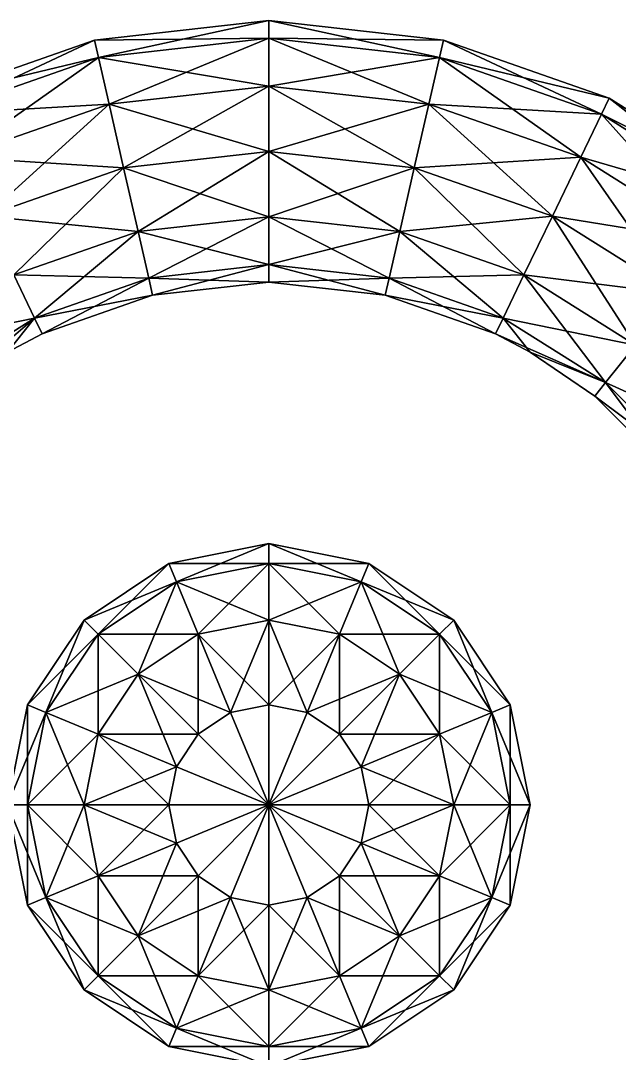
# Model space of a CAD drawing. Header units: inches. Extents: x -3 to 3, y -3 to 3.
# Drawn here: x -0.95 to 1.341, y -0.95 to 3 of the extents above; entities that cross this region are included whole.
import ezdxf

# ---------------------------------------------------------------- set-up
doc = ezdxf.new("R2010")
doc.units = ezdxf.units.IN
doc.header["$MEASUREMENT"] = 0
for name, color, linetype in [('eldc1', 250, 'Continuous'), ('eldc2', 250, 'Continuous'), ('elrf', 1, 'Continuous')]:
    doc.layers.add(name, color=color, linetype=linetype)

msp = doc.modelspace()

# ---------------------------------------------------------------- linework, layer by layer
at = {"layer": 'eldc1'}
for points in [[(0, 1, 2), (-0.3827, 0.9239, 2), (-0.3536, 0.8536, 2.3827)], [(0, 0.9239, 1.6173), (-0.3827, 0.9239, 2), (0, 1, 2)], [(0, 0.9239, 2.3827), (0, 1, 2), (-0.3536, 0.8536, 2.3827)], [(0.3827, 0.9239, 2), (0, 1, 2), (0, 0.9239, 2.3827)], [(0.3536, 0.8536, 1.6173), (0, 1, 2), (0.3827, 0.9239, 2)], [(0.3536, 0.8536, 1.6173), (0, 0.9239, 1.6173), (0, 1, 2)], [(-0.3827, 0.9239, 2), (-0.7071, 0.7071, 2), (-0.6533, 0.6533, 2.3827)], [(-0.3827, 0.9239, 2), (-0.3536, 0.8536, 1.6173), (-0.7071, 0.7071, 2)], [(-0.3827, 0.9239, 2), (-0.6533, 0.6533, 2.3827), (-0.3536, 0.8536, 2.3827)], [(0, 0.9239, 1.6173), (-0.3536, 0.8536, 1.6173), (-0.3827, 0.9239, 2)], [(-0.2706, 0.6533, 2.7071), (0, 0.9239, 2.3827), (-0.3536, 0.8536, 2.3827)], [(0, 0.9239, 1.6173), (0, 0.7071, 1.2929), (-0.3536, 0.8536, 1.6173)], [(-0.2706, 0.6533, 2.7071), (0, 0.7071, 2.7071), (0, 0.9239, 2.3827)], [(0.2706, 0.6533, 1.2929), (0, 0.7071, 1.2929), (0, 0.9239, 1.6173)], [(0.3536, 0.8536, 2.3827), (0, 0.9239, 2.3827), (0, 0.7071, 2.7071)], [(0.3536, 0.8536, 2.3827), (0.3827, 0.9239, 2), (0, 0.9239, 2.3827)], [(0.3536, 0.8536, 1.6173), (0.2706, 0.6533, 1.2929), (0, 0.9239, 1.6173)], [(0.7071, 0.7071, 2), (0.3827, 0.9239, 2), (0.3536, 0.8536, 2.3827)], [(0.6533, 0.6533, 1.6173), (0.3536, 0.8536, 1.6173), (0.3827, 0.9239, 2)], [(0.6533, 0.6533, 1.6173), (0.3827, 0.9239, 2), (0.7071, 0.7071, 2)], [(-0.3536, 0.8536, 1.6173), (-0.6533, 0.6533, 1.6173), (-0.7071, 0.7071, 2)], [(-0.3536, 0.8536, 1.6173), (-0.2706, 0.6533, 1.2929), (-0.6533, 0.6533, 1.6173)], [(-0.5, 0.5, 2.7071), (-0.3536, 0.8536, 2.3827), (-0.6533, 0.6533, 2.3827)], [(-0.2706, 0.6533, 2.7071), (-0.3536, 0.8536, 2.3827), (-0.5, 0.5, 2.7071)], [(0, 0.7071, 1.2929), (-0.2706, 0.6533, 1.2929), (-0.3536, 0.8536, 1.6173)], [(0.2706, 0.6533, 2.7071), (0.3536, 0.8536, 2.3827), (0, 0.7071, 2.7071)], [(0.5, 0.5, 1.2929), (0.2706, 0.6533, 1.2929), (0.3536, 0.8536, 1.6173)], [(0.2706, 0.6533, 2.7071), (0.6533, 0.6533, 2.3827), (0.3536, 0.8536, 2.3827)], [(0.6533, 0.6533, 2.3827), (0.7071, 0.7071, 2), (0.3536, 0.8536, 2.3827)], [(0.6533, 0.6533, 1.6173), (0.5, 0.5, 1.2929), (0.3536, 0.8536, 1.6173)], [(-0.9239, 0.3827, 2), (-0.7071, 0.7071, 2), (-0.6533, 0.6533, 1.6173)], [(-0.8536, 0.3536, 2.3827), (-0.7071, 0.7071, 2), (-0.9239, 0.3827, 2)], [(-0.8536, 0.3536, 2.3827), (-0.6533, 0.6533, 2.3827), (-0.7071, 0.7071, 2)], [(0, 0.3827, 1.0761), (-0.2706, 0.6533, 1.2929), (0, 0.7071, 1.2929)], [(-0.1464, 0.3536, 2.9239), (0, 0.7071, 2.7071), (-0.2706, 0.6533, 2.7071)], [(-0.1464, 0.3536, 2.9239), (0, 0.3827, 2.9239), (0, 0.7071, 2.7071)], [(0.2706, 0.6533, 2.7071), (0, 0.7071, 2.7071), (0, 0.3827, 2.9239)], [(0.1464, 0.3536, 1.0761), (0, 0.7071, 1.2929), (0.2706, 0.6533, 1.2929)], [(0.1464, 0.3536, 1.0761), (0, 0.3827, 1.0761), (0, 0.7071, 1.2929)], [(0.9239, 0.3827, 2), (0.7071, 0.7071, 2), (0.6533, 0.6533, 2.3827)], [(0.8536, 0.3536, 1.6173), (0.6533, 0.6533, 1.6173), (0.7071, 0.7071, 2)], [(0.8536, 0.3536, 1.6173), (0.7071, 0.7071, 2), (0.9239, 0.3827, 2)], [(-0.8536, 0.3536, 1.6173), (-0.9239, 0.3827, 2), (-0.6533, 0.6533, 1.6173)], [(-0.8536, 0.3536, 1.6173), (-0.6533, 0.6533, 1.6173), (-0.5, 0.5, 1.2929)], [(-0.8536, 0.3536, 2.3827), (-0.6533, 0.2706, 2.7071), (-0.6533, 0.6533, 2.3827)], [(-0.5, 0.5, 2.7071), (-0.6533, 0.6533, 2.3827), (-0.6533, 0.2706, 2.7071)], [(-0.5, 0.5, 1.2929), (-0.6533, 0.6533, 1.6173), (-0.2706, 0.6533, 1.2929)], [(-0.2706, 0.6533, 2.7071), (-0.5, 0.5, 2.7071), (-0.2706, 0.2706, 2.9239)], [(-0.1464, 0.3536, 1.0761), (-0.5, 0.5, 1.2929), (-0.2706, 0.6533, 1.2929)], [(-0.1464, 0.3536, 2.9239), (-0.2706, 0.6533, 2.7071), (-0.2706, 0.2706, 2.9239)], [(-0.1464, 0.3536, 1.0761), (-0.2706, 0.6533, 1.2929), (0, 0.3827, 1.0761)], [(0.1464, 0.3536, 2.9239), (0.2706, 0.6533, 2.7071), (0, 0.3827, 2.9239)], [(0.1464, 0.3536, 2.9239), (0.5, 0.5, 2.7071), (0.2706, 0.6533, 2.7071)], [(0.1464, 0.3536, 1.0761), (0.2706, 0.6533, 1.2929), (0.2706, 0.2706, 1.0761)], [(0.2706, 0.6533, 2.7071), (0.5, 0.5, 2.7071), (0.6533, 0.6533, 2.3827)], [(0.2706, 0.2706, 1.0761), (0.2706, 0.6533, 1.2929), (0.5, 0.5, 1.2929)], [(0.6533, 0.2706, 1.2929), (0.5, 0.5, 1.2929), (0.6533, 0.6533, 1.6173)], [(0.8536, 0.3536, 2.3827), (0.6533, 0.6533, 2.3827), (0.5, 0.5, 2.7071)], [(0.8536, 0.3536, 2.3827), (0.9239, 0.3827, 2), (0.6533, 0.6533, 2.3827)], [(0.8536, 0.3536, 1.6173), (0.6533, 0.2706, 1.2929), (0.6533, 0.6533, 1.6173)], [(-0.8536, 0.3536, 1.6173), (-0.5, 0.5, 1.2929), (-0.6533, 0.2706, 1.2929)], [(-0.2706, 0.2706, 1.0761), (-0.6533, 0.2706, 1.2929), (-0.5, 0.5, 1.2929)], [(-0.3536, 0.1464, 2.9239), (-0.5, 0.5, 2.7071), (-0.6533, 0.2706, 2.7071)], [(-0.3536, 0.1464, 2.9239), (-0.2706, 0.2706, 2.9239), (-0.5, 0.5, 2.7071)], [(-0.1464, 0.3536, 1.0761), (-0.2706, 0.2706, 1.0761), (-0.5, 0.5, 1.2929)], [(0.1464, 0.3536, 2.9239), (0.2706, 0.2706, 2.9239), (0.5, 0.5, 2.7071)], [(0.2706, 0.2706, 2.9239), (0.6533, 0.2706, 2.7071), (0.5, 0.5, 2.7071)], [(0.3536, 0.1464, 1.0761), (0.2706, 0.2706, 1.0761), (0.5, 0.5, 1.2929)], [(0.3536, 0.1464, 1.0761), (0.5, 0.5, 1.2929), (0.6533, 0.2706, 1.2929)], [(0.8536, 0.3536, 2.3827), (0.5, 0.5, 2.7071), (0.6533, 0.2706, 2.7071)], [(-1, 0, 2), (-0.9239, 0.3827, 2), (-0.8536, 0.3536, 1.6173)], [(-0.9239, 0, 2.3827), (-0.9239, 0.3827, 2), (-1, 0, 2)], [(-0.9239, 0, 2.3827), (-0.8536, 0.3536, 2.3827), (-0.9239, 0.3827, 2)], [(-0.1464, 0.3536, 2.9239), (0, 0, 3), (0, 0.3827, 2.9239)], [(-0.1464, 0.3536, 1.0761), (0, 0.3827, 1.0761), (0, 0, 1)], [(0.1464, 0.3536, 2.9239), (0, 0.3827, 2.9239), (0, 0, 3)], [(0.1464, 0.3536, 1.0761), (0, 0, 1), (0, 0.3827, 1.0761)], [(1, 0, 2), (0.9239, 0.3827, 2), (0.8536, 0.3536, 2.3827)], [(0.9239, 0, 1.6173), (0.8536, 0.3536, 1.6173), (0.9239, 0.3827, 2)], [(0.9239, 0, 1.6173), (0.9239, 0.3827, 2), (1, 0, 2)], [(-0.9239, 0, 1.6173), (-1, 0, 2), (-0.8536, 0.3536, 1.6173)], [(-0.9239, 0, 1.6173), (-0.8536, 0.3536, 1.6173), (-0.6533, 0.2706, 1.2929)], [(-0.9239, 0, 2.3827), (-0.7071, 0, 2.7071), (-0.8536, 0.3536, 2.3827)], [(-0.7071, 0, 2.7071), (-0.6533, 0.2706, 2.7071), (-0.8536, 0.3536, 2.3827)], [(-0.1464, 0.3536, 2.9239), (-0.2706, 0.2706, 2.9239), (0, 0, 3)], [(-0.1464, 0.3536, 1.0761), (0, 0, 1), (-0.2706, 0.2706, 1.0761)], [(0.1464, 0.3536, 2.9239), (0, 0, 3), (0.2706, 0.2706, 2.9239)], [(0.1464, 0.3536, 1.0761), (0.2706, 0.2706, 1.0761), (0, 0, 1)], [(0.7071, 0, 1.2929), (0.6533, 0.2706, 1.2929), (0.8536, 0.3536, 1.6173)], [(0.9239, 0, 2.3827), (0.8536, 0.3536, 2.3827), (0.6533, 0.2706, 2.7071)], [(0.9239, 0, 1.6173), (0.7071, 0, 1.2929), (0.8536, 0.3536, 1.6173)], [(0.9239, 0, 2.3827), (1, 0, 2), (0.8536, 0.3536, 2.3827)], [(-0.9239, 0, 1.6173), (-0.6533, 0.2706, 1.2929), (-0.7071, 0, 1.2929)], [(-0.3827, 0, 2.9239), (-0.6533, 0.2706, 2.7071), (-0.7071, 0, 2.7071)], [(-0.3536, 0.1464, 1.0761), (-0.7071, 0, 1.2929), (-0.6533, 0.2706, 1.2929)], [(-0.3536, 0.1464, 2.9239), (-0.6533, 0.2706, 2.7071), (-0.3827, 0, 2.9239)], [(-0.3536, 0.1464, 1.0761), (-0.6533, 0.2706, 1.2929), (-0.2706, 0.2706, 1.0761)], [(-0.3536, 0.1464, 2.9239), (0, 0, 3), (-0.2706, 0.2706, 2.9239)], [(-0.3536, 0.1464, 1.0761), (-0.2706, 0.2706, 1.0761), (0, 0, 1)], [(0.3536, 0.1464, 2.9239), (0.2706, 0.2706, 2.9239), (0, 0, 3)], [(0.3536, 0.1464, 1.0761), (0, 0, 1), (0.2706, 0.2706, 1.0761)], [(0.3536, 0.1464, 2.9239), (0.6533, 0.2706, 2.7071), (0.2706, 0.2706, 2.9239)], [(0.3536, 0.1464, 2.9239), (0.7071, 0, 2.7071), (0.6533, 0.2706, 2.7071)], [(0.3536, 0.1464, 1.0761), (0.6533, 0.2706, 1.2929), (0.3827, 0, 1.0761)], [(0.3827, 0, 1.0761), (0.6533, 0.2706, 1.2929), (0.7071, 0, 1.2929)], [(0.9239, 0, 2.3827), (0.6533, 0.2706, 2.7071), (0.7071, 0, 2.7071)], [(-0.3536, 0.1464, 1.0761), (-0.3827, 0, 1.0761), (-0.7071, 0, 1.2929)], [(-0.3536, 0.1464, 2.9239), (-0.3827, 0, 2.9239), (0, 0, 3)], [(-0.3536, 0.1464, 1.0761), (0, 0, 1), (-0.3827, 0, 1.0761)], [(0.3536, 0.1464, 2.9239), (0, 0, 3), (0.3827, 0, 2.9239)], [(0.3536, 0.1464, 1.0761), (0.3827, 0, 1.0761), (0, 0, 1)], [(0.3536, 0.1464, 2.9239), (0.3827, 0, 2.9239), (0.7071, 0, 2.7071)], [(-0.6533, -0.2706, 1.2929), (-0.7071, 0, 1.2929), (-0.3827, 0, 1.0761)], [(-0.3536, -0.1464, 2.9239), (-0.3827, 0, 2.9239), (-0.7071, 0, 2.7071)], [(-0.3536, -0.1464, 1.0761), (-0.6533, -0.2706, 1.2929), (-0.3827, 0, 1.0761)], [(-0.3536, -0.1464, 1.0761), (-0.3827, 0, 1.0761), (0, 0, 1)], [(-0.3536, -0.1464, 2.9239), (0, 0, 3), (-0.3827, 0, 2.9239)], [(-0.3536, -0.1464, 1.0761), (0, 0, 1), (-0.2706, -0.2706, 1.0761)], [(-0.3536, -0.1464, 2.9239), (-0.2706, -0.2706, 2.9239), (0, 0, 3)], [(-0.1464, -0.3536, 1.0761), (-0.2706, -0.2706, 1.0761), (0, 0, 1)], [(-0.1464, -0.3536, 2.9239), (0, 0, 3), (-0.2706, -0.2706, 2.9239)], [(-0.1464, -0.3536, 1.0761), (0, 0, 1), (0, -0.3827, 1.0761)], [(-0.1464, -0.3536, 2.9239), (0, -0.3827, 2.9239), (0, 0, 3)], [(0.3536, -0.1464, 1.0761), (0.2706, -0.2706, 1.0761), (0, 0, 1)], [(0.3536, -0.1464, 1.0761), (0, 0, 1), (0.3827, 0, 1.0761)], [(0.1464, -0.3536, 1.0761), (0, -0.3827, 1.0761), (0, 0, 1)], [(0.1464, -0.3536, 1.0761), (0, 0, 1), (0.2706, -0.2706, 1.0761)], [(0.1464, -0.3536, 2.9239), (0.2706, -0.2706, 2.9239), (0, 0, 3)], [(0.1464, -0.3536, 2.9239), (0, 0, 3), (0, -0.3827, 2.9239)], [(0.3536, -0.1464, 2.9239), (0.3827, 0, 2.9239), (0, 0, 3)], [(0.3536, -0.1464, 2.9239), (0, 0, 3), (0.2706, -0.2706, 2.9239)], [(0.3536, -0.1464, 1.0761), (0.7071, 0, 1.2929), (0.6533, -0.2706, 1.2929)], [(0.3536, -0.1464, 1.0761), (0.3827, 0, 1.0761), (0.7071, 0, 1.2929)], [(0.3536, -0.1464, 2.9239), (0.6533, -0.2706, 2.7071), (0.3827, 0, 2.9239)], [(0.6533, -0.2706, 2.7071), (0.7071, 0, 2.7071), (0.3827, 0, 2.9239)], [(0.8536, -0.3536, 2.3827), (0.7071, 0, 2.7071), (0.6533, -0.2706, 2.7071)], [(0.9239, 0, 1.6173), (0.8536, -0.3536, 1.6173), (0.6533, -0.2706, 1.2929)], [(0.7071, 0, 1.2929), (0.9239, 0, 1.6173), (0.6533, -0.2706, 1.2929)], [(0.9239, 0, 2.3827), (0.7071, 0, 2.7071), (0.8536, -0.3536, 2.3827)], [(0.9239, 0, 2.3827), (0.8536, -0.3536, 2.3827), (0.9239, -0.3827, 2)], [(1, 0, 2), (0.9239, -0.3827, 2), (0.8536, -0.3536, 1.6173)], [(0.9239, 0, 1.6173), (1, 0, 2), (0.8536, -0.3536, 1.6173)], [(1, 0, 2), (0.9239, 0, 2.3827), (0.9239, -0.3827, 2)], [(-1, 0, 2), (-0.9239, -0.3827, 2), (-0.8536, -0.3536, 2.3827)], [(-1, 0, 2), (-0.9239, 0, 1.6173), (-0.9239, -0.3827, 2)], [(-0.9239, 0, 2.3827), (-1, 0, 2), (-0.8536, -0.3536, 2.3827)], [(-0.9239, 0, 1.6173), (-0.8536, -0.3536, 1.6173), (-0.9239, -0.3827, 2)], [(-0.9239, 0, 1.6173), (-0.7071, 0, 1.2929), (-0.8536, -0.3536, 1.6173)], [(-0.9239, 0, 2.3827), (-0.8536, -0.3536, 2.3827), (-0.6533, -0.2706, 2.7071)], [(-0.7071, 0, 2.7071), (-0.9239, 0, 2.3827), (-0.6533, -0.2706, 2.7071)], [(-0.8536, -0.3536, 1.6173), (-0.7071, 0, 1.2929), (-0.6533, -0.2706, 1.2929)], [(-0.3536, -0.1464, 2.9239), (-0.7071, 0, 2.7071), (-0.6533, -0.2706, 2.7071)], [(-0.3536, -0.1464, 1.0761), (-0.5, -0.5, 1.2929), (-0.6533, -0.2706, 1.2929)], [(-0.3536, -0.1464, 2.9239), (-0.6533, -0.2706, 2.7071), (-0.2706, -0.2706, 2.9239)], [(-0.3536, -0.1464, 1.0761), (-0.2706, -0.2706, 1.0761), (-0.5, -0.5, 1.2929)], [(0.3536, -0.1464, 1.0761), (0.6533, -0.2706, 1.2929), (0.2706, -0.2706, 1.0761)], [(0.3536, -0.1464, 2.9239), (0.2706, -0.2706, 2.9239), (0.5, -0.5, 2.7071)], [(0.3536, -0.1464, 2.9239), (0.5, -0.5, 2.7071), (0.6533, -0.2706, 2.7071)], [(-0.8536, -0.3536, 2.3827), (-0.5, -0.5, 2.7071), (-0.6533, -0.2706, 2.7071)], [(-0.8536, -0.3536, 1.6173), (-0.6533, -0.2706, 1.2929), (-0.6533, -0.6533, 1.6173)], [(-0.2706, -0.2706, 2.9239), (-0.6533, -0.2706, 2.7071), (-0.5, -0.5, 2.7071)], [(-0.6533, -0.6533, 1.6173), (-0.6533, -0.2706, 1.2929), (-0.5, -0.5, 1.2929)], [(-0.2706, -0.6533, 1.2929), (-0.5, -0.5, 1.2929), (-0.2706, -0.2706, 1.0761)], [(-0.1464, -0.3536, 2.9239), (-0.2706, -0.2706, 2.9239), (-0.5, -0.5, 2.7071)], [(-0.1464, -0.3536, 1.0761), (-0.2706, -0.6533, 1.2929), (-0.2706, -0.2706, 1.0761)], [(0.1464, -0.3536, 1.0761), (0.2706, -0.2706, 1.0761), (0.5, -0.5, 1.2929)], [(0.1464, -0.3536, 2.9239), (0.2706, -0.6533, 2.7071), (0.2706, -0.2706, 2.9239)], [(0.2706, -0.6533, 2.7071), (0.5, -0.5, 2.7071), (0.2706, -0.2706, 2.9239)], [(0.2706, -0.2706, 1.0761), (0.6533, -0.2706, 1.2929), (0.5, -0.5, 1.2929)], [(0.8536, -0.3536, 1.6173), (0.5, -0.5, 1.2929), (0.6533, -0.2706, 1.2929)], [(0.6533, -0.6533, 2.3827), (0.6533, -0.2706, 2.7071), (0.5, -0.5, 2.7071)], [(0.8536, -0.3536, 2.3827), (0.6533, -0.2706, 2.7071), (0.6533, -0.6533, 2.3827)], [(-0.8536, -0.3536, 2.3827), (-0.9239, -0.3827, 2), (-0.6533, -0.6533, 2.3827)], [(-0.8536, -0.3536, 1.6173), (-0.7071, -0.7071, 2), (-0.9239, -0.3827, 2)], [(-0.8536, -0.3536, 2.3827), (-0.6533, -0.6533, 2.3827), (-0.5, -0.5, 2.7071)], [(-0.8536, -0.3536, 1.6173), (-0.6533, -0.6533, 1.6173), (-0.7071, -0.7071, 2)], [(-0.1464, -0.3536, 2.9239), (-0.5, -0.5, 2.7071), (-0.2706, -0.6533, 2.7071)], [(-0.1464, -0.3536, 1.0761), (0, -0.7071, 1.2929), (-0.2706, -0.6533, 1.2929)], [(-0.1464, -0.3536, 2.9239), (-0.2706, -0.6533, 2.7071), (0, -0.3827, 2.9239)], [(-0.1464, -0.3536, 1.0761), (0, -0.3827, 1.0761), (0, -0.7071, 1.2929)], [(0.1464, -0.3536, 1.0761), (0.2706, -0.6533, 1.2929), (0, -0.3827, 1.0761)], [(0.1464, -0.3536, 2.9239), (0, -0.7071, 2.7071), (0.2706, -0.6533, 2.7071)], [(0.1464, -0.3536, 2.9239), (0, -0.3827, 2.9239), (0, -0.7071, 2.7071)], [(0.1464, -0.3536, 1.0761), (0.5, -0.5, 1.2929), (0.2706, -0.6533, 1.2929)], [(0.8536, -0.3536, 1.6173), (0.6533, -0.6533, 1.6173), (0.5, -0.5, 1.2929)], [(0.8536, -0.3536, 1.6173), (0.9239, -0.3827, 2), (0.6533, -0.6533, 1.6173)], [(0.8536, -0.3536, 2.3827), (0.6533, -0.6533, 2.3827), (0.7071, -0.7071, 2)], [(0.8536, -0.3536, 2.3827), (0.7071, -0.7071, 2), (0.9239, -0.3827, 2)], [(-0.9239, -0.3827, 2), (-0.7071, -0.7071, 2), (-0.6533, -0.6533, 2.3827)], [(-0.2706, -0.6533, 2.7071), (0, -0.7071, 2.7071), (0, -0.3827, 2.9239)], [(0.2706, -0.6533, 1.2929), (0, -0.7071, 1.2929), (0, -0.3827, 1.0761)], [(0.9239, -0.3827, 2), (0.7071, -0.7071, 2), (0.6533, -0.6533, 1.6173)], [(-0.6533, -0.6533, 2.3827), (-0.2706, -0.6533, 2.7071), (-0.5, -0.5, 2.7071)], [(-0.6533, -0.6533, 1.6173), (-0.5, -0.5, 1.2929), (-0.3536, -0.8536, 1.6173)], [(-0.2706, -0.6533, 1.2929), (-0.3536, -0.8536, 1.6173), (-0.5, -0.5, 1.2929)], [(0.2706, -0.6533, 1.2929), (0.5, -0.5, 1.2929), (0.6533, -0.6533, 1.6173)], [(0.3536, -0.8536, 2.3827), (0.5, -0.5, 2.7071), (0.2706, -0.6533, 2.7071)], [(0.6533, -0.6533, 2.3827), (0.5, -0.5, 2.7071), (0.3536, -0.8536, 2.3827)], [(-0.3536, -0.8536, 2.3827), (-0.6533, -0.6533, 2.3827), (-0.7071, -0.7071, 2)], [(-0.6533, -0.6533, 1.6173), (-0.3827, -0.9239, 2), (-0.7071, -0.7071, 2)], [(-0.3536, -0.8536, 2.3827), (-0.2706, -0.6533, 2.7071), (-0.6533, -0.6533, 2.3827)], [(-0.6533, -0.6533, 1.6173), (-0.3536, -0.8536, 1.6173), (-0.3827, -0.9239, 2)], [(-0.2706, -0.6533, 1.2929), (0, -0.9239, 1.6173), (-0.3536, -0.8536, 1.6173)], [(-0.3536, -0.8536, 2.3827), (0, -0.7071, 2.7071), (-0.2706, -0.6533, 2.7071)], [(-0.2706, -0.6533, 1.2929), (0, -0.7071, 1.2929), (0, -0.9239, 1.6173)], [(0, -0.9239, 2.3827), (0.2706, -0.6533, 2.7071), (0, -0.7071, 2.7071)], [(0.2706, -0.6533, 1.2929), (0.3536, -0.8536, 1.6173), (0, -0.7071, 1.2929)], [(0.3536, -0.8536, 2.3827), (0.2706, -0.6533, 2.7071), (0, -0.9239, 2.3827)], [(0.2706, -0.6533, 1.2929), (0.6533, -0.6533, 1.6173), (0.3536, -0.8536, 1.6173)], [(0.6533, -0.6533, 1.6173), (0.7071, -0.7071, 2), (0.3536, -0.8536, 1.6173)], [(0.6533, -0.6533, 2.3827), (0.3536, -0.8536, 2.3827), (0.3827, -0.9239, 2)], [(0.6533, -0.6533, 2.3827), (0.3827, -0.9239, 2), (0.7071, -0.7071, 2)], [(-0.3536, -0.8536, 2.3827), (-0.7071, -0.7071, 2), (-0.3827, -0.9239, 2)], [(0, -0.9239, 2.3827), (0, -0.7071, 2.7071), (-0.3536, -0.8536, 2.3827)], [(0.3536, -0.8536, 1.6173), (0, -0.9239, 1.6173), (0, -0.7071, 1.2929)], [(0.7071, -0.7071, 2), (0.3827, -0.9239, 2), (0.3536, -0.8536, 1.6173)], [(-0.3827, -0.9239, 2), (-0.3536, -0.8536, 1.6173), (0, -1, 2)], [(0, -0.9239, 2.3827), (-0.3536, -0.8536, 2.3827), (-0.3827, -0.9239, 2)], [(-0.3536, -0.8536, 1.6173), (0, -0.9239, 1.6173), (0, -1, 2)], [(0.3536, -0.8536, 1.6173), (0.3827, -0.9239, 2), (0, -0.9239, 1.6173)], [(0.3536, -0.8536, 2.3827), (0, -1, 2), (0.3827, -0.9239, 2)], [(0.3536, -0.8536, 2.3827), (0, -0.9239, 2.3827), (0, -1, 2)], [(0, -0.9239, 2.3827), (-0.3827, -0.9239, 2), (0, -1, 2)], [(0.3827, -0.9239, 2), (0, -1, 2), (0, -0.9239, 1.6173)]]:
    msp.add_3dface(points, dxfattribs=at)
at = {"layer": 'eldc2'}
for points in [[(0, 1, -2), (-0.3827, 0.9239, -2), (-0.3536, 0.8536, -1.6173)], [(0, 0.9239, -2.3827), (-0.3827, 0.9239, -2), (0, 1, -2)], [(0, 0.9239, -1.6173), (0, 1, -2), (-0.3536, 0.8536, -1.6173)], [(0.3827, 0.9239, -2), (0, 1, -2), (0, 0.9239, -1.6173)], [(0.3536, 0.8536, -2.3827), (0, 1, -2), (0.3827, 0.9239, -2)], [(0.3536, 0.8536, -2.3827), (0, 0.9239, -2.3827), (0, 1, -2)], [(-0.3827, 0.9239, -2), (-0.7071, 0.7071, -2), (-0.6533, 0.6533, -1.6173)], [(-0.3827, 0.9239, -2), (-0.3536, 0.8536, -2.3827), (-0.7071, 0.7071, -2)], [(-0.3827, 0.9239, -2), (-0.6533, 0.6533, -1.6173), (-0.3536, 0.8536, -1.6173)], [(0, 0.9239, -2.3827), (-0.3536, 0.8536, -2.3827), (-0.3827, 0.9239, -2)], [(-0.2706, 0.6533, -1.2929), (0, 0.9239, -1.6173), (-0.3536, 0.8536, -1.6173)], [(0, 0.9239, -2.3827), (0, 0.7071, -2.7071), (-0.3536, 0.8536, -2.3827)], [(-0.2706, 0.6533, -1.2929), (0, 0.7071, -1.2929), (0, 0.9239, -1.6173)], [(0.2706, 0.6533, -2.7071), (0, 0.7071, -2.7071), (0, 0.9239, -2.3827)], [(0.3536, 0.8536, -1.6173), (0, 0.9239, -1.6173), (0, 0.7071, -1.2929)], [(0.3536, 0.8536, -1.6173), (0.3827, 0.9239, -2), (0, 0.9239, -1.6173)], [(0.3536, 0.8536, -2.3827), (0.2706, 0.6533, -2.7071), (0, 0.9239, -2.3827)], [(0.7071, 0.7071, -2), (0.3827, 0.9239, -2), (0.3536, 0.8536, -1.6173)], [(0.6533, 0.6533, -2.3827), (0.3536, 0.8536, -2.3827), (0.3827, 0.9239, -2)], [(0.6533, 0.6533, -2.3827), (0.3827, 0.9239, -2), (0.7071, 0.7071, -2)], [(-0.3536, 0.8536, -2.3827), (-0.6533, 0.6533, -2.3827), (-0.7071, 0.7071, -2)], [(-0.3536, 0.8536, -2.3827), (-0.2706, 0.6533, -2.7071), (-0.6533, 0.6533, -2.3827)], [(-0.5, 0.5, -1.2929), (-0.3536, 0.8536, -1.6173), (-0.6533, 0.6533, -1.6173)], [(-0.2706, 0.6533, -1.2929), (-0.3536, 0.8536, -1.6173), (-0.5, 0.5, -1.2929)], [(0, 0.7071, -2.7071), (-0.2706, 0.6533, -2.7071), (-0.3536, 0.8536, -2.3827)], [(0.2706, 0.6533, -1.2929), (0.3536, 0.8536, -1.6173), (0, 0.7071, -1.2929)], [(0.5, 0.5, -2.7071), (0.2706, 0.6533, -2.7071), (0.3536, 0.8536, -2.3827)], [(0.2706, 0.6533, -1.2929), (0.6533, 0.6533, -1.6173), (0.3536, 0.8536, -1.6173)], [(0.6533, 0.6533, -1.6173), (0.7071, 0.7071, -2), (0.3536, 0.8536, -1.6173)], [(0.6533, 0.6533, -2.3827), (0.5, 0.5, -2.7071), (0.3536, 0.8536, -2.3827)], [(-0.9239, 0.3827, -2), (-0.7071, 0.7071, -2), (-0.6533, 0.6533, -2.3827)], [(-0.8536, 0.3536, -1.6173), (-0.7071, 0.7071, -2), (-0.9239, 0.3827, -2)], [(-0.8536, 0.3536, -1.6173), (-0.6533, 0.6533, -1.6173), (-0.7071, 0.7071, -2)], [(0, 0.3827, -2.9239), (-0.2706, 0.6533, -2.7071), (0, 0.7071, -2.7071)], [(-0.1464, 0.3536, -1.0761), (0, 0.7071, -1.2929), (-0.2706, 0.6533, -1.2929)], [(-0.1464, 0.3536, -1.0761), (0, 0.3827, -1.0761), (0, 0.7071, -1.2929)], [(0.2706, 0.6533, -1.2929), (0, 0.7071, -1.2929), (0, 0.3827, -1.0761)], [(0.1464, 0.3536, -2.9239), (0, 0.7071, -2.7071), (0.2706, 0.6533, -2.7071)], [(0.1464, 0.3536, -2.9239), (0, 0.3827, -2.9239), (0, 0.7071, -2.7071)], [(0.9239, 0.3827, -2), (0.7071, 0.7071, -2), (0.6533, 0.6533, -1.6173)], [(0.8536, 0.3536, -2.3827), (0.6533, 0.6533, -2.3827), (0.7071, 0.7071, -2)], [(0.8536, 0.3536, -2.3827), (0.7071, 0.7071, -2), (0.9239, 0.3827, -2)], [(-0.8536, 0.3536, -2.3827), (-0.9239, 0.3827, -2), (-0.6533, 0.6533, -2.3827)], [(-0.8536, 0.3536, -2.3827), (-0.6533, 0.6533, -2.3827), (-0.5, 0.5, -2.7071)], [(-0.8536, 0.3536, -1.6173), (-0.6533, 0.2706, -1.2929), (-0.6533, 0.6533, -1.6173)], [(-0.5, 0.5, -1.2929), (-0.6533, 0.6533, -1.6173), (-0.6533, 0.2706, -1.2929)], [(-0.5, 0.5, -2.7071), (-0.6533, 0.6533, -2.3827), (-0.2706, 0.6533, -2.7071)], [(-0.2706, 0.6533, -1.2929), (-0.5, 0.5, -1.2929), (-0.2706, 0.2706, -1.0761)], [(-0.1464, 0.3536, -2.9239), (-0.5, 0.5, -2.7071), (-0.2706, 0.6533, -2.7071)], [(-0.1464, 0.3536, -1.0761), (-0.2706, 0.6533, -1.2929), (-0.2706, 0.2706, -1.0761)], [(-0.1464, 0.3536, -2.9239), (-0.2706, 0.6533, -2.7071), (0, 0.3827, -2.9239)], [(0.1464, 0.3536, -1.0761), (0.2706, 0.6533, -1.2929), (0, 0.3827, -1.0761)], [(0.1464, 0.3536, -1.0761), (0.5, 0.5, -1.2929), (0.2706, 0.6533, -1.2929)], [(0.1464, 0.3536, -2.9239), (0.2706, 0.6533, -2.7071), (0.2706, 0.2706, -2.9239)], [(0.2706, 0.6533, -1.2929), (0.5, 0.5, -1.2929), (0.6533, 0.6533, -1.6173)], [(0.2706, 0.2706, -2.9239), (0.2706, 0.6533, -2.7071), (0.5, 0.5, -2.7071)], [(0.6533, 0.2706, -2.7071), (0.5, 0.5, -2.7071), (0.6533, 0.6533, -2.3827)], [(0.8536, 0.3536, -1.6173), (0.6533, 0.6533, -1.6173), (0.5, 0.5, -1.2929)], [(0.8536, 0.3536, -1.6173), (0.9239, 0.3827, -2), (0.6533, 0.6533, -1.6173)], [(0.8536, 0.3536, -2.3827), (0.6533, 0.2706, -2.7071), (0.6533, 0.6533, -2.3827)], [(-0.8536, 0.3536, -2.3827), (-0.5, 0.5, -2.7071), (-0.6533, 0.2706, -2.7071)], [(-0.2706, 0.2706, -2.9239), (-0.6533, 0.2706, -2.7071), (-0.5, 0.5, -2.7071)], [(-0.3536, 0.1464, -1.0761), (-0.5, 0.5, -1.2929), (-0.6533, 0.2706, -1.2929)], [(-0.3536, 0.1464, -1.0761), (-0.2706, 0.2706, -1.0761), (-0.5, 0.5, -1.2929)], [(-0.1464, 0.3536, -2.9239), (-0.2706, 0.2706, -2.9239), (-0.5, 0.5, -2.7071)], [(0.1464, 0.3536, -1.0761), (0.2706, 0.2706, -1.0761), (0.5, 0.5, -1.2929)], [(0.2706, 0.2706, -1.0761), (0.6533, 0.2706, -1.2929), (0.5, 0.5, -1.2929)], [(0.3536, 0.1464, -2.9239), (0.2706, 0.2706, -2.9239), (0.5, 0.5, -2.7071)], [(0.3536, 0.1464, -2.9239), (0.5, 0.5, -2.7071), (0.6533, 0.2706, -2.7071)], [(0.8536, 0.3536, -1.6173), (0.5, 0.5, -1.2929), (0.6533, 0.2706, -1.2929)], [(-1, 0, -2), (-0.9239, 0.3827, -2), (-0.8536, 0.3536, -2.3827)], [(-0.9239, 0, -1.6173), (-0.9239, 0.3827, -2), (-1, 0, -2)], [(-0.9239, 0, -1.6173), (-0.8536, 0.3536, -1.6173), (-0.9239, 0.3827, -2)], [(-0.1464, 0.3536, -1.0761), (0, 0, -1), (0, 0.3827, -1.0761)], [(-0.1464, 0.3536, -2.9239), (0, 0.3827, -2.9239), (0, 0, -3)], [(0.1464, 0.3536, -1.0761), (0, 0.3827, -1.0761), (0, 0, -1)], [(0.1464, 0.3536, -2.9239), (0, 0, -3), (0, 0.3827, -2.9239)], [(1, 0, -2), (0.9239, 0.3827, -2), (0.8536, 0.3536, -1.6173)], [(0.9239, 0, -2.3827), (0.8536, 0.3536, -2.3827), (0.9239, 0.3827, -2)], [(0.9239, 0, -2.3827), (0.9239, 0.3827, -2), (1, 0, -2)], [(-0.9239, 0, -2.3827), (-1, 0, -2), (-0.8536, 0.3536, -2.3827)], [(-0.9239, 0, -2.3827), (-0.8536, 0.3536, -2.3827), (-0.6533, 0.2706, -2.7071)], [(-0.9239, 0, -1.6173), (-0.7071, 0, -1.2929), (-0.8536, 0.3536, -1.6173)], [(-0.7071, 0, -1.2929), (-0.6533, 0.2706, -1.2929), (-0.8536, 0.3536, -1.6173)], [(-0.1464, 0.3536, -1.0761), (-0.2706, 0.2706, -1.0761), (0, 0, -1)], [(-0.1464, 0.3536, -2.9239), (0, 0, -3), (-0.2706, 0.2706, -2.9239)], [(0.1464, 0.3536, -1.0761), (0, 0, -1), (0.2706, 0.2706, -1.0761)], [(0.1464, 0.3536, -2.9239), (0.2706, 0.2706, -2.9239), (0, 0, -3)], [(0.7071, 0, -2.7071), (0.6533, 0.2706, -2.7071), (0.8536, 0.3536, -2.3827)], [(0.9239, 0, -1.6173), (0.8536, 0.3536, -1.6173), (0.6533, 0.2706, -1.2929)], [(0.9239, 0, -2.3827), (0.7071, 0, -2.7071), (0.8536, 0.3536, -2.3827)], [(0.9239, 0, -1.6173), (1, 0, -2), (0.8536, 0.3536, -1.6173)], [(-0.9239, 0, -2.3827), (-0.6533, 0.2706, -2.7071), (-0.7071, 0, -2.7071)], [(-0.3827, 0, -1.0761), (-0.6533, 0.2706, -1.2929), (-0.7071, 0, -1.2929)], [(-0.3536, 0.1464, -2.9239), (-0.7071, 0, -2.7071), (-0.6533, 0.2706, -2.7071)], [(-0.3536, 0.1464, -1.0761), (-0.6533, 0.2706, -1.2929), (-0.3827, 0, -1.0761)], [(-0.3536, 0.1464, -2.9239), (-0.6533, 0.2706, -2.7071), (-0.2706, 0.2706, -2.9239)], [(-0.3536, 0.1464, -1.0761), (0, 0, -1), (-0.2706, 0.2706, -1.0761)], [(-0.3536, 0.1464, -2.9239), (-0.2706, 0.2706, -2.9239), (0, 0, -3)], [(0.3536, 0.1464, -1.0761), (0.2706, 0.2706, -1.0761), (0, 0, -1)], [(0.3536, 0.1464, -2.9239), (0, 0, -3), (0.2706, 0.2706, -2.9239)], [(0.3536, 0.1464, -1.0761), (0.6533, 0.2706, -1.2929), (0.2706, 0.2706, -1.0761)], [(0.3536, 0.1464, -1.0761), (0.7071, 0, -1.2929), (0.6533, 0.2706, -1.2929)], [(0.3536, 0.1464, -2.9239), (0.6533, 0.2706, -2.7071), (0.3827, 0, -2.9239)], [(0.3827, 0, -2.9239), (0.6533, 0.2706, -2.7071), (0.7071, 0, -2.7071)], [(0.9239, 0, -1.6173), (0.6533, 0.2706, -1.2929), (0.7071, 0, -1.2929)], [(-0.3536, 0.1464, -2.9239), (-0.3827, 0, -2.9239), (-0.7071, 0, -2.7071)], [(-0.3536, 0.1464, -1.0761), (-0.3827, 0, -1.0761), (0, 0, -1)], [(-0.3536, 0.1464, -2.9239), (0, 0, -3), (-0.3827, 0, -2.9239)], [(0.3536, 0.1464, -1.0761), (0, 0, -1), (0.3827, 0, -1.0761)], [(0.3536, 0.1464, -2.9239), (0.3827, 0, -2.9239), (0, 0, -3)], [(0.3536, 0.1464, -1.0761), (0.3827, 0, -1.0761), (0.7071, 0, -1.2929)], [(-0.6533, -0.2706, -2.7071), (-0.7071, 0, -2.7071), (-0.3827, 0, -2.9239)], [(-0.3536, -0.1464, -1.0761), (-0.3827, 0, -1.0761), (-0.7071, 0, -1.2929)], [(-0.3536, -0.1464, -2.9239), (-0.6533, -0.2706, -2.7071), (-0.3827, 0, -2.9239)], [(-0.3536, -0.1464, -2.9239), (-0.3827, 0, -2.9239), (0, 0, -3)], [(-0.3536, -0.1464, -1.0761), (0, 0, -1), (-0.3827, 0, -1.0761)], [(-0.3536, -0.1464, -2.9239), (0, 0, -3), (-0.2706, -0.2706, -2.9239)], [(-0.3536, -0.1464, -1.0761), (-0.2706, -0.2706, -1.0761), (0, 0, -1)], [(-0.1464, -0.3536, -2.9239), (-0.2706, -0.2706, -2.9239), (0, 0, -3)], [(-0.1464, -0.3536, -1.0761), (0, 0, -1), (-0.2706, -0.2706, -1.0761)], [(-0.1464, -0.3536, -2.9239), (0, 0, -3), (0, -0.3827, -2.9239)], [(-0.1464, -0.3536, -1.0761), (0, -0.3827, -1.0761), (0, 0, -1)], [(0.3536, -0.1464, -2.9239), (0.2706, -0.2706, -2.9239), (0, 0, -3)], [(0.3536, -0.1464, -2.9239), (0, 0, -3), (0.3827, 0, -2.9239)], [(0.1464, -0.3536, -2.9239), (0, -0.3827, -2.9239), (0, 0, -3)], [(0.1464, -0.3536, -2.9239), (0, 0, -3), (0.2706, -0.2706, -2.9239)], [(0.1464, -0.3536, -1.0761), (0.2706, -0.2706, -1.0761), (0, 0, -1)], [(0.1464, -0.3536, -1.0761), (0, 0, -1), (0, -0.3827, -1.0761)], [(0.3536, -0.1464, -1.0761), (0.3827, 0, -1.0761), (0, 0, -1)], [(0.3536, -0.1464, -1.0761), (0, 0, -1), (0.2706, -0.2706, -1.0761)], [(0.3536, -0.1464, -2.9239), (0.7071, 0, -2.7071), (0.6533, -0.2706, -2.7071)], [(0.3536, -0.1464, -2.9239), (0.3827, 0, -2.9239), (0.7071, 0, -2.7071)], [(0.3536, -0.1464, -1.0761), (0.6533, -0.2706, -1.2929), (0.3827, 0, -1.0761)], [(0.6533, -0.2706, -1.2929), (0.7071, 0, -1.2929), (0.3827, 0, -1.0761)], [(0.8536, -0.3536, -1.6173), (0.7071, 0, -1.2929), (0.6533, -0.2706, -1.2929)], [(0.9239, 0, -2.3827), (0.8536, -0.3536, -2.3827), (0.6533, -0.2706, -2.7071)], [(0.7071, 0, -2.7071), (0.9239, 0, -2.3827), (0.6533, -0.2706, -2.7071)], [(0.9239, 0, -1.6173), (0.7071, 0, -1.2929), (0.8536, -0.3536, -1.6173)], [(0.9239, 0, -1.6173), (0.8536, -0.3536, -1.6173), (0.9239, -0.3827, -2)], [(1, 0, -2), (0.9239, -0.3827, -2), (0.8536, -0.3536, -2.3827)], [(0.9239, 0, -2.3827), (1, 0, -2), (0.8536, -0.3536, -2.3827)], [(1, 0, -2), (0.9239, 0, -1.6173), (0.9239, -0.3827, -2)], [(-1, 0, -2), (-0.9239, -0.3827, -2), (-0.8536, -0.3536, -1.6173)], [(-1, 0, -2), (-0.9239, 0, -2.3827), (-0.9239, -0.3827, -2)], [(-0.9239, 0, -1.6173), (-1, 0, -2), (-0.8536, -0.3536, -1.6173)], [(-0.9239, 0, -2.3827), (-0.8536, -0.3536, -2.3827), (-0.9239, -0.3827, -2)], [(-0.9239, 0, -2.3827), (-0.7071, 0, -2.7071), (-0.8536, -0.3536, -2.3827)], [(-0.9239, 0, -1.6173), (-0.8536, -0.3536, -1.6173), (-0.6533, -0.2706, -1.2929)], [(-0.7071, 0, -1.2929), (-0.9239, 0, -1.6173), (-0.6533, -0.2706, -1.2929)], [(-0.8536, -0.3536, -2.3827), (-0.7071, 0, -2.7071), (-0.6533, -0.2706, -2.7071)], [(-0.3536, -0.1464, -1.0761), (-0.7071, 0, -1.2929), (-0.6533, -0.2706, -1.2929)], [(-0.3536, -0.1464, -2.9239), (-0.5, -0.5, -2.7071), (-0.6533, -0.2706, -2.7071)], [(-0.3536, -0.1464, -1.0761), (-0.6533, -0.2706, -1.2929), (-0.2706, -0.2706, -1.0761)], [(-0.3536, -0.1464, -2.9239), (-0.2706, -0.2706, -2.9239), (-0.5, -0.5, -2.7071)], [(0.3536, -0.1464, -2.9239), (0.6533, -0.2706, -2.7071), (0.2706, -0.2706, -2.9239)], [(0.3536, -0.1464, -1.0761), (0.2706, -0.2706, -1.0761), (0.5, -0.5, -1.2929)], [(0.3536, -0.1464, -1.0761), (0.5, -0.5, -1.2929), (0.6533, -0.2706, -1.2929)], [(-0.8536, -0.3536, -1.6173), (-0.5, -0.5, -1.2929), (-0.6533, -0.2706, -1.2929)], [(-0.8536, -0.3536, -2.3827), (-0.6533, -0.2706, -2.7071), (-0.6533, -0.6533, -2.3827)], [(-0.2706, -0.2706, -1.0761), (-0.6533, -0.2706, -1.2929), (-0.5, -0.5, -1.2929)], [(-0.6533, -0.6533, -2.3827), (-0.6533, -0.2706, -2.7071), (-0.5, -0.5, -2.7071)], [(-0.2706, -0.6533, -2.7071), (-0.5, -0.5, -2.7071), (-0.2706, -0.2706, -2.9239)], [(-0.1464, -0.3536, -1.0761), (-0.2706, -0.2706, -1.0761), (-0.5, -0.5, -1.2929)], [(-0.1464, -0.3536, -2.9239), (-0.2706, -0.6533, -2.7071), (-0.2706, -0.2706, -2.9239)], [(0.1464, -0.3536, -2.9239), (0.2706, -0.2706, -2.9239), (0.5, -0.5, -2.7071)], [(0.1464, -0.3536, -1.0761), (0.2706, -0.6533, -1.2929), (0.2706, -0.2706, -1.0761)], [(0.2706, -0.6533, -1.2929), (0.5, -0.5, -1.2929), (0.2706, -0.2706, -1.0761)], [(0.2706, -0.2706, -2.9239), (0.6533, -0.2706, -2.7071), (0.5, -0.5, -2.7071)], [(0.8536, -0.3536, -2.3827), (0.5, -0.5, -2.7071), (0.6533, -0.2706, -2.7071)], [(0.6533, -0.6533, -1.6173), (0.6533, -0.2706, -1.2929), (0.5, -0.5, -1.2929)], [(0.8536, -0.3536, -1.6173), (0.6533, -0.2706, -1.2929), (0.6533, -0.6533, -1.6173)], [(-0.8536, -0.3536, -1.6173), (-0.9239, -0.3827, -2), (-0.6533, -0.6533, -1.6173)], [(-0.8536, -0.3536, -2.3827), (-0.7071, -0.7071, -2), (-0.9239, -0.3827, -2)], [(-0.8536, -0.3536, -1.6173), (-0.6533, -0.6533, -1.6173), (-0.5, -0.5, -1.2929)], [(-0.8536, -0.3536, -2.3827), (-0.6533, -0.6533, -2.3827), (-0.7071, -0.7071, -2)], [(-0.1464, -0.3536, -1.0761), (-0.5, -0.5, -1.2929), (-0.2706, -0.6533, -1.2929)], [(-0.1464, -0.3536, -2.9239), (0, -0.7071, -2.7071), (-0.2706, -0.6533, -2.7071)], [(-0.1464, -0.3536, -1.0761), (-0.2706, -0.6533, -1.2929), (0, -0.3827, -1.0761)], [(-0.1464, -0.3536, -2.9239), (0, -0.3827, -2.9239), (0, -0.7071, -2.7071)], [(0.1464, -0.3536, -2.9239), (0.2706, -0.6533, -2.7071), (0, -0.3827, -2.9239)], [(0.1464, -0.3536, -1.0761), (0, -0.7071, -1.2929), (0.2706, -0.6533, -1.2929)], [(0.1464, -0.3536, -1.0761), (0, -0.3827, -1.0761), (0, -0.7071, -1.2929)], [(0.1464, -0.3536, -2.9239), (0.5, -0.5, -2.7071), (0.2706, -0.6533, -2.7071)], [(0.8536, -0.3536, -2.3827), (0.6533, -0.6533, -2.3827), (0.5, -0.5, -2.7071)], [(0.8536, -0.3536, -2.3827), (0.9239, -0.3827, -2), (0.6533, -0.6533, -2.3827)], [(0.8536, -0.3536, -1.6173), (0.6533, -0.6533, -1.6173), (0.7071, -0.7071, -2)], [(0.8536, -0.3536, -1.6173), (0.7071, -0.7071, -2), (0.9239, -0.3827, -2)], [(-0.9239, -0.3827, -2), (-0.7071, -0.7071, -2), (-0.6533, -0.6533, -1.6173)], [(-0.2706, -0.6533, -1.2929), (0, -0.7071, -1.2929), (0, -0.3827, -1.0761)], [(0.2706, -0.6533, -2.7071), (0, -0.7071, -2.7071), (0, -0.3827, -2.9239)], [(0.9239, -0.3827, -2), (0.7071, -0.7071, -2), (0.6533, -0.6533, -2.3827)], [(-0.6533, -0.6533, -1.6173), (-0.2706, -0.6533, -1.2929), (-0.5, -0.5, -1.2929)], [(-0.6533, -0.6533, -2.3827), (-0.5, -0.5, -2.7071), (-0.3536, -0.8536, -2.3827)], [(-0.2706, -0.6533, -2.7071), (-0.3536, -0.8536, -2.3827), (-0.5, -0.5, -2.7071)], [(0.2706, -0.6533, -2.7071), (0.5, -0.5, -2.7071), (0.6533, -0.6533, -2.3827)], [(0.3536, -0.8536, -1.6173), (0.5, -0.5, -1.2929), (0.2706, -0.6533, -1.2929)], [(0.6533, -0.6533, -1.6173), (0.5, -0.5, -1.2929), (0.3536, -0.8536, -1.6173)], [(-0.3536, -0.8536, -1.6173), (-0.6533, -0.6533, -1.6173), (-0.7071, -0.7071, -2)], [(-0.6533, -0.6533, -2.3827), (-0.3827, -0.9239, -2), (-0.7071, -0.7071, -2)], [(-0.3536, -0.8536, -1.6173), (-0.2706, -0.6533, -1.2929), (-0.6533, -0.6533, -1.6173)], [(-0.6533, -0.6533, -2.3827), (-0.3536, -0.8536, -2.3827), (-0.3827, -0.9239, -2)], [(-0.2706, -0.6533, -2.7071), (0, -0.9239, -2.3827), (-0.3536, -0.8536, -2.3827)], [(-0.3536, -0.8536, -1.6173), (0, -0.7071, -1.2929), (-0.2706, -0.6533, -1.2929)], [(-0.2706, -0.6533, -2.7071), (0, -0.7071, -2.7071), (0, -0.9239, -2.3827)], [(0, -0.9239, -1.6173), (0.2706, -0.6533, -1.2929), (0, -0.7071, -1.2929)], [(0.2706, -0.6533, -2.7071), (0.3536, -0.8536, -2.3827), (0, -0.7071, -2.7071)], [(0.3536, -0.8536, -1.6173), (0.2706, -0.6533, -1.2929), (0, -0.9239, -1.6173)], [(0.2706, -0.6533, -2.7071), (0.6533, -0.6533, -2.3827), (0.3536, -0.8536, -2.3827)], [(0.6533, -0.6533, -2.3827), (0.7071, -0.7071, -2), (0.3536, -0.8536, -2.3827)], [(0.6533, -0.6533, -1.6173), (0.3536, -0.8536, -1.6173), (0.3827, -0.9239, -2)], [(0.6533, -0.6533, -1.6173), (0.3827, -0.9239, -2), (0.7071, -0.7071, -2)], [(-0.3536, -0.8536, -1.6173), (-0.7071, -0.7071, -2), (-0.3827, -0.9239, -2)], [(0, -0.9239, -1.6173), (0, -0.7071, -1.2929), (-0.3536, -0.8536, -1.6173)], [(0.3536, -0.8536, -2.3827), (0, -0.9239, -2.3827), (0, -0.7071, -2.7071)], [(0.7071, -0.7071, -2), (0.3827, -0.9239, -2), (0.3536, -0.8536, -2.3827)], [(-0.3827, -0.9239, -2), (-0.3536, -0.8536, -2.3827), (0, -1, -2)], [(0, -0.9239, -1.6173), (-0.3536, -0.8536, -1.6173), (-0.3827, -0.9239, -2)], [(-0.3536, -0.8536, -2.3827), (0, -0.9239, -2.3827), (0, -1, -2)], [(0.3536, -0.8536, -2.3827), (0.3827, -0.9239, -2), (0, -0.9239, -2.3827)], [(0.3536, -0.8536, -1.6173), (0, -1, -2), (0.3827, -0.9239, -2)], [(0.3536, -0.8536, -1.6173), (0, -0.9239, -1.6173), (0, -1, -2)], [(0, -0.9239, -1.6173), (-0.3827, -0.9239, -2), (0, -1, -2)], [(0.3827, -0.9239, -2), (0, -1, -2), (0, -0.9239, -2.3827)]]:
    msp.add_3dface(points, dxfattribs=at)
at = {"layer": 'elrf'}
for points in [[(-0.6676, 2.9248), (0, 3), (0, 2.933, -0.25)], [(-0.6676, 2.9248), (-0.6527, 2.8595, 0.25), (0, 3)], [(-0.6527, 2.8595, 0.25), (0, 2.933, 0.25), (0, 3)], [(0, 3), (0.6527, 2.8595, -0.25), (0, 2.933, -0.25)], [(0, 3), (0.6676, 2.9248), (0.6527, 2.8595, -0.25)], [(0, 3), (0, 2.933, 0.25), (0.6676, 2.9248)], [(-1.3017, 2.7029), (-0.6676, 2.9248), (-0.6527, 2.8595, -0.25)], [(-1.2726, 2.6426, 0.25), (-0.6676, 2.9248), (-1.3017, 2.7029)], [(-1.2726, 2.6426, 0.25), (-0.6527, 2.8595, 0.25), (-0.6676, 2.9248)], [(-0.6676, 2.9248), (0, 2.933, -0.25), (-0.6527, 2.8595, -0.25)], [(-0.6527, 2.8595, -0.25), (0, 2.933, -0.25), (0, 2.75, -0.433)], [(-0.6119, 2.6811, 0.433), (0, 2.933, 0.25), (-0.6527, 2.8595, 0.25)], [(-0.6119, 2.6811, 0.433), (0, 2.75, 0.433), (0, 2.933, 0.25)], [(0, 2.933, -0.25), (0.6527, 2.8595, -0.25), (0.6119, 2.6811, -0.433)], [(0, 2.933, 0.25), (0.6527, 2.8595, 0.25), (0.6676, 2.9248)], [(0, 2.75, -0.433), (0, 2.933, -0.25), (0.6119, 2.6811, -0.433)], [(0, 2.75, 0.433), (0.6527, 2.8595, 0.25), (0, 2.933, 0.25)], [(1.3017, 2.7029), (0.6676, 2.9248), (0.6527, 2.8595, 0.25)], [(1.2726, 2.6426, -0.25), (0.6527, 2.8595, -0.25), (0.6676, 2.9248)], [(1.2726, 2.6426, -0.25), (0.6676, 2.9248), (1.3017, 2.7029)], [(-1.2726, 2.6426, -0.25), (-1.3017, 2.7029), (-0.6527, 2.8595, -0.25)], [(-1.2726, 2.6426, -0.25), (-0.6527, 2.8595, -0.25), (-0.6119, 2.6811, -0.433)], [(-1.2726, 2.6426, 0.25), (-1.1932, 2.4777, 0.433), (-0.6527, 2.8595, 0.25)], [(-1.1932, 2.4777, 0.433), (-0.6119, 2.6811, 0.433), (-0.6527, 2.8595, 0.25)], [(-0.6119, 2.6811, -0.433), (-0.6527, 2.8595, -0.25), (0, 2.75, -0.433)], [(0, 2.75, 0.433), (0.6119, 2.6811, 0.433), (0.6527, 2.8595, 0.25)], [(1.1932, 2.4777, -0.433), (0.6119, 2.6811, -0.433), (0.6527, 2.8595, -0.25)], [(1.2726, 2.6426, 0.25), (0.6527, 2.8595, 0.25), (0.6119, 2.6811, 0.433)], [(1.2726, 2.6426, 0.25), (1.3017, 2.7029), (0.6527, 2.8595, 0.25)], [(1.2726, 2.6426, -0.25), (1.1932, 2.4777, -0.433), (0.6527, 2.8595, -0.25)], [(-0.6119, 2.6811, -0.433), (0, 2.75, -0.433), (0, 2.5, -0.5)], [(-0.6119, 2.6811, 0.433), (-0.5563, 2.4373, 0.5), (0, 2.75, 0.433)], [(-0.5563, 2.4373, 0.5), (0, 2.5, 0.5), (0, 2.75, 0.433)], [(0, 2.75, -0.433), (0.5563, 2.4373, -0.5), (0, 2.5, -0.5)], [(0, 2.75, -0.433), (0.6119, 2.6811, -0.433), (0.5563, 2.4373, -0.5)], [(0, 2.75, 0.433), (0, 2.5, 0.5), (0.6119, 2.6811, 0.433)], [(1.3017, 2.7029), (1.2726, 2.6426, 0.25), (1.8705, 2.3455)], [(1.2726, 2.6426, -0.25), (1.3017, 2.7029), (1.8287, 2.2931, -0.25)], [(1.3017, 2.7029), (1.8705, 2.3455), (1.8287, 2.2931, -0.25)], [(-1.2726, 2.6426, -0.25), (-0.6119, 2.6811, -0.433), (-1.1932, 2.4777, -0.433)], [(-1.1932, 2.4777, -0.433), (-0.6119, 2.6811, -0.433), (-0.5563, 2.4373, -0.5)], [(-1.0847, 2.2524, 0.5), (-0.6119, 2.6811, 0.433), (-1.1932, 2.4777, 0.433)], [(-1.0847, 2.2524, 0.5), (-0.5563, 2.4373, 0.5), (-0.6119, 2.6811, 0.433)], [(-0.6119, 2.6811, -0.433), (0, 2.5, -0.5), (-0.5563, 2.4373, -0.5)], [(0, 2.5, 0.5), (0.5563, 2.4373, 0.5), (0.6119, 2.6811, 0.433)], [(1.1932, 2.4777, 0.433), (0.6119, 2.6811, 0.433), (0.5563, 2.4373, 0.5)], [(1.0847, 2.2524, -0.5), (0.5563, 2.4373, -0.5), (0.6119, 2.6811, -0.433)], [(1.2726, 2.6426, 0.25), (0.6119, 2.6811, 0.433), (1.1932, 2.4777, 0.433)], [(1.0847, 2.2524, -0.5), (0.6119, 2.6811, -0.433), (1.1932, 2.4777, -0.433)], [(1.2726, 2.6426, 0.25), (1.1932, 2.4777, 0.433), (1.8287, 2.2931, 0.25)], [(1.1932, 2.4777, -0.433), (1.2726, 2.6426, -0.25), (1.7146, 2.15, -0.433)], [(1.2726, 2.6426, 0.25), (1.8287, 2.2931, 0.25), (1.8705, 2.3455)], [(1.2726, 2.6426, -0.25), (1.8287, 2.2931, -0.25), (1.7146, 2.15, -0.433)], [(0, 2.25, -0.433), (-0.5563, 2.4373, -0.5), (0, 2.5, -0.5)], [(-0.5007, 2.1936, 0.433), (0, 2.5, 0.5), (-0.5563, 2.4373, 0.5)], [(-0.5007, 2.1936, 0.433), (0, 2.25, 0.433), (0, 2.5, 0.5)], [(0, 2.5, 0.5), (0, 2.25, 0.433), (0.5563, 2.4373, 0.5)], [(0.5007, 2.1936, -0.433), (0, 2.5, -0.5), (0.5563, 2.4373, -0.5)], [(0, 2.25, -0.433), (0, 2.5, -0.5), (0.5007, 2.1936, -0.433)], [(-1.0847, 2.2524, -0.5), (-1.1932, 2.4777, -0.433), (-0.5563, 2.4373, -0.5)], [(1.0847, 2.2524, 0.5), (1.1932, 2.4777, 0.433), (0.5563, 2.4373, 0.5)], [(1.1932, 2.4777, 0.433), (1.0847, 2.2524, 0.5), (1.7146, 2.15, 0.433)], [(1.0847, 2.2524, -0.5), (1.1932, 2.4777, -0.433), (1.5587, 1.9546, -0.5)], [(1.1932, 2.4777, 0.433), (1.7146, 2.15, 0.433), (1.8287, 2.2931, 0.25)], [(1.1932, 2.4777, -0.433), (1.7146, 2.15, -0.433), (1.5587, 1.9546, -0.5)], [(-1.0847, 2.2524, -0.5), (-0.5563, 2.4373, -0.5), (-0.5007, 2.1936, -0.433)], [(-1.0847, 2.2524, 0.5), (-0.9762, 2.0272, 0.433), (-0.5563, 2.4373, 0.5)], [(-0.9762, 2.0272, 0.433), (-0.5007, 2.1936, 0.433), (-0.5563, 2.4373, 0.5)], [(0, 2.25, -0.433), (-0.5007, 2.1936, -0.433), (-0.5563, 2.4373, -0.5)], [(0.5007, 2.1936, 0.433), (0.5563, 2.4373, 0.5), (0, 2.25, 0.433)], [(0.5007, 2.1936, -0.433), (0.5563, 2.4373, -0.5), (0.9762, 2.0272, -0.433)], [(1.0847, 2.2524, 0.5), (0.5563, 2.4373, 0.5), (0.5007, 2.1936, 0.433)], [(1.0847, 2.2524, -0.5), (0.9762, 2.0272, -0.433), (0.5563, 2.4373, -0.5)], [(-1.0847, 2.2524, -0.5), (-0.5007, 2.1936, -0.433), (-0.9762, 2.0272, -0.433)], [(1.0847, 2.2524, 0.5), (0.5007, 2.1936, 0.433), (0.9762, 2.0272, 0.433)], [(1.0847, 2.2524, 0.5), (0.9762, 2.0272, 0.433), (1.5587, 1.9546, 0.5)], [(0.9762, 2.0272, -0.433), (1.0847, 2.2524, -0.5), (1.4029, 1.7591, -0.433)], [(1.0847, 2.2524, 0.5), (1.5587, 1.9546, 0.5), (1.7146, 2.15, 0.433)], [(1.0847, 2.2524, -0.5), (1.5587, 1.9546, -0.5), (1.4029, 1.7591, -0.433)], [(-0.5007, 2.1936, 0.433), (-0.4599, 2.0152, 0.25), (0, 2.25, 0.433)], [(0, 2.067, -0.25), (-0.5007, 2.1936, -0.433), (0, 2.25, -0.433)], [(-0.4599, 2.0152, 0.25), (0, 2.067, 0.25), (0, 2.25, 0.433)], [(0, 2.067, 0.25), (0.5007, 2.1936, 0.433), (0, 2.25, 0.433)], [(0, 2.25, -0.433), (0.5007, 2.1936, -0.433), (0.4599, 2.0152, -0.25)], [(0, 2.067, -0.25), (0, 2.25, -0.433), (0.4599, 2.0152, -0.25)], [(-0.4599, 2.0152, -0.25), (-0.9762, 2.0272, -0.433), (-0.5007, 2.1936, -0.433)], [(-0.9762, 2.0272, 0.433), (-0.8968, 1.8623, 0.25), (-0.5007, 2.1936, 0.433)], [(-0.8968, 1.8623, 0.25), (-0.4599, 2.0152, 0.25), (-0.5007, 2.1936, 0.433)], [(0, 2.067, -0.25), (-0.4599, 2.0152, -0.25), (-0.5007, 2.1936, -0.433)], [(0.4599, 2.0152, 0.25), (0.5007, 2.1936, 0.433), (0, 2.067, 0.25)], [(0.4599, 2.0152, 0.25), (0.9762, 2.0272, 0.433), (0.5007, 2.1936, 0.433)], [(0.8968, 1.8623, -0.25), (0.4599, 2.0152, -0.25), (0.5007, 2.1936, -0.433)], [(0.8968, 1.8623, -0.25), (0.5007, 2.1936, -0.433), (0.9762, 2.0272, -0.433)], [(0, 2.067, -0.25), (0, 2), (-0.4599, 2.0152, -0.25)], [(-0.445, 1.9499), (0, 2.067, 0.25), (-0.4599, 2.0152, 0.25)], [(-0.445, 1.9499), (0, 2), (0, 2.067, 0.25)], [(0.445, 1.9499), (0, 2.067, -0.25), (0.4599, 2.0152, -0.25)], [(0.445, 1.9499), (0, 2), (0, 2.067, -0.25)], [(0, 2), (0.4599, 2.0152, 0.25), (0, 2.067, 0.25)], [(-1.4029, 1.7591, -0.433), (-0.9762, 2.0272, -0.433), (-0.8968, 1.8623, -0.25)], [(-1.2887, 1.616, 0.25), (-0.8968, 1.8623, 0.25), (-0.9762, 2.0272, 0.433)], [(-0.4599, 2.0152, -0.25), (-0.8968, 1.8623, -0.25), (-0.9762, 2.0272, -0.433)], [(-0.445, 1.9499), (-0.8968, 1.8623, -0.25), (-0.4599, 2.0152, -0.25)], [(-0.8678, 1.8019), (-0.4599, 2.0152, 0.25), (-0.8968, 1.8623, 0.25)], [(-0.8678, 1.8019), (-0.445, 1.9499), (-0.4599, 2.0152, 0.25)], [(-0.445, 1.9499), (-0.4599, 2.0152, -0.25), (0, 2)], [(0, 2), (0.445, 1.9499), (0.4599, 2.0152, 0.25)], [(0.445, 1.9499), (0.4599, 2.0152, -0.25), (0.8678, 1.8019)], [(0.445, 1.9499), (0.8968, 1.8623, 0.25), (0.4599, 2.0152, 0.25)], [(0.8968, 1.8623, 0.25), (0.9762, 2.0272, 0.433), (0.4599, 2.0152, 0.25)], [(0.8968, 1.8623, -0.25), (0.8678, 1.8019), (0.4599, 2.0152, -0.25)], [(0.8968, 1.8623, -0.25), (0.9762, 2.0272, -0.433), (1.2887, 1.616, -0.25)], [(0.8968, 1.8623, 0.25), (1.4029, 1.7591, 0.433), (0.9762, 2.0272, 0.433)], [(1.5587, 1.9546, 0.5), (0.9762, 2.0272, 0.433), (1.4029, 1.7591, 0.433)], [(0.9762, 2.0272, -0.433), (1.4029, 1.7591, -0.433), (1.2887, 1.616, -0.25)], [(-0.445, 1.9499), (-0.8678, 1.8019), (-0.8968, 1.8623, -0.25)], [(0.445, 1.9499), (0.8678, 1.8019), (0.8968, 1.8623, 0.25)], [(-1.2887, 1.616, -0.25), (-1.4029, 1.7591, -0.433), (-0.8968, 1.8623, -0.25)], [(-1.2887, 1.616, 0.25), (-1.247, 1.5637), (-0.8968, 1.8623, 0.25)], [(-1, 1.7321), (-1.2887, 1.616, -0.25), (-0.8968, 1.8623, -0.25)], [(-1, 1.7321), (-0.8968, 1.8623, 0.25), (-1.247, 1.5637)], [(-1, 1.7321), (-0.8678, 1.8019), (-0.8968, 1.8623, 0.25)], [(-1, 1.7321), (-0.8968, 1.8623, -0.25), (-0.8678, 1.8019)], [(0.8968, 1.8623, 0.25), (0.8678, 1.8019), (1.2887, 1.616, 0.25)], [(1, 1.7321), (0.8678, 1.8019), (0.8968, 1.8623, -0.25)], [(0.8968, 1.8623, 0.25), (1.2887, 1.616, 0.25), (1.4029, 1.7591, 0.433)], [(1, 1.7321), (0.8968, 1.8623, -0.25), (1.2887, 1.616, -0.25)], [(1, 1.7321), (1.2887, 1.616, 0.25), (0.8678, 1.8019)], [(1.616, 1.2887, -0.25), (1.2887, 1.616, -0.25), (1.4029, 1.7591, -0.433)], [(1.4029, 1.7591, 0.433), (1.2887, 1.616, 0.25), (1.7591, 1.4029, 0.433)], [(1, 1.7321), (1.247, 1.5637), (1.2887, 1.616, 0.25)], [(1, 1.7321), (1.2887, 1.616, -0.25), (1.247, 1.5637)], [(1.5637, 1.247), (1.247, 1.5637), (1.2887, 1.616, -0.25)], [(1.247, 1.5637), (1.616, 1.2887, 0.25), (1.2887, 1.616, 0.25)], [(1.2887, 1.616, 0.25), (1.616, 1.2887, 0.25), (1.7591, 1.4029, 0.433)], [(1.5637, 1.247), (1.2887, 1.616, -0.25), (1.616, 1.2887, -0.25)], [(1.247, 1.5637), (1.5637, 1.247), (1.616, 1.2887, 0.25)]]:
    msp.add_3dface(points, dxfattribs=at)

doc.saveas('drawing.dxf')
